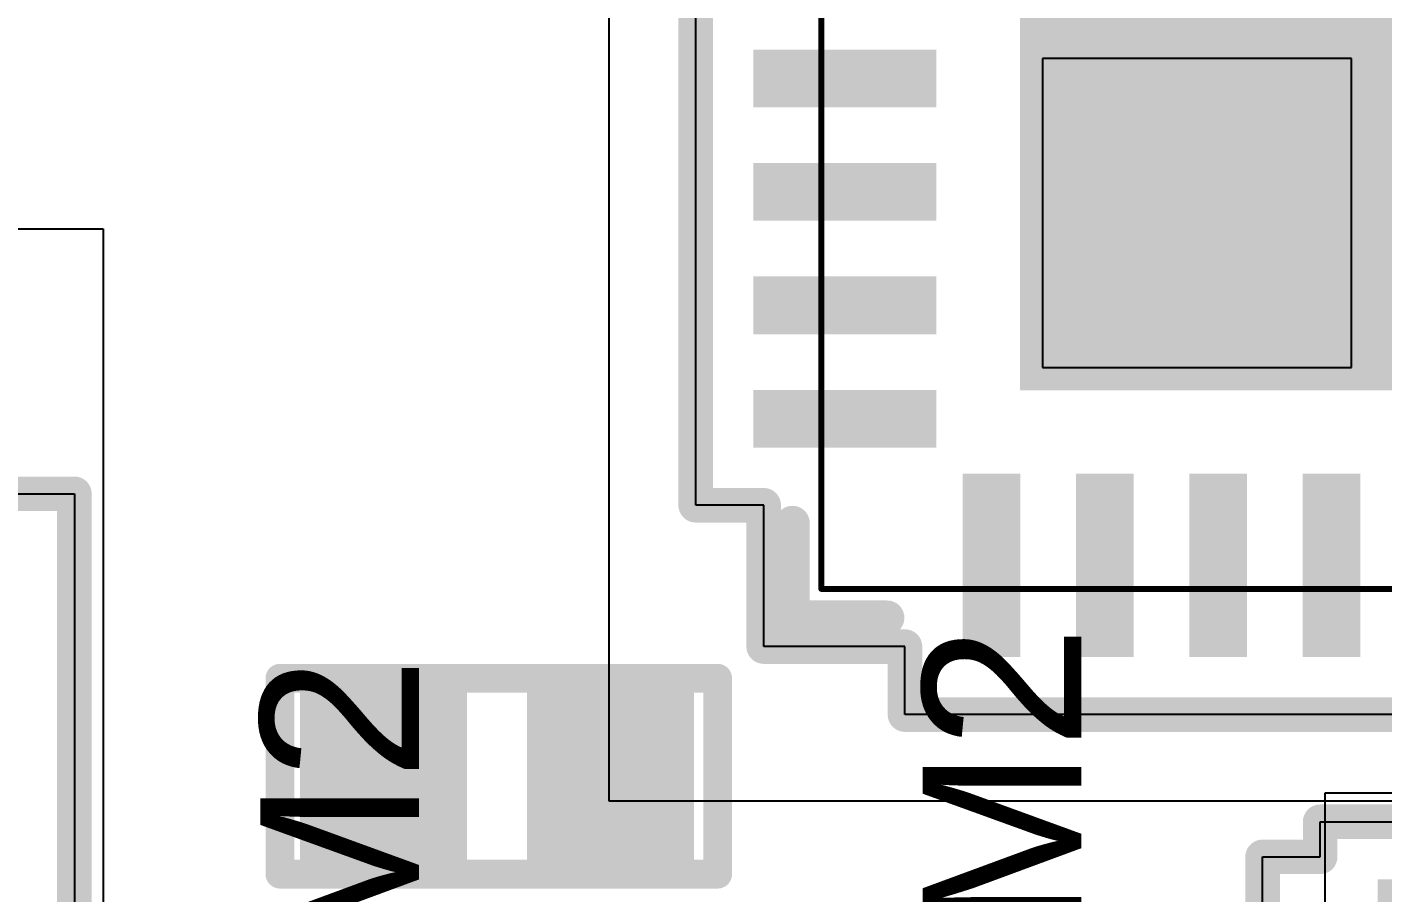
# Model space of a CAD drawing. Header units: inches. Extents: x -1.3 to 11.9, y -6.8 to 4.2.
# Drawn here: x 1.3646 to 1.6, y 0.8698 to 1.02 of the extents above; entities that cross this region are included whole.
import ezdxf

# ---------------------------------------------------------------- set-up
doc = ezdxf.new("R2010")
doc.units = ezdxf.units.IN
doc.header["$MEASUREMENT"] = 0
for name, color, linetype in [('AB', 56, 'Continuous'), ('ASSY_DWG_INFO', 56, 'Continuous'), ('Mechanical 13', 56, 'Continuous'), ('POT_INFO', 56, 'Continuous'), ('TOP', 1, 'Continuous'), ('Top Overlay', 2, 'Continuous'), ('Top Paste', 8, 'Continuous'), ('Top Solder', 216, 'Continuous')]:
    doc.layers.add(name, color=color, linetype=linetype)
doc.styles.add('Arial', font='', dxfattribs={"height": 0.2})
doc.styles.get('Arial').set_extended_font_data('Arial')

# ---------------------------------------------------------------- blocks, each defined once
blk = doc.blocks.new('SMD4_ECX_32_3_2_2_5_ECS_50')
at = {"layer": 'TOP'}
for points in [[(-0.05709, 0.07087), (-0.01378, 0.07087), (-0.01378, 0.01969), (-0.05709, 0.01969)], [(0.05709, 0.01969), (0.01378, 0.01969), (0.01378, 0.07087), (0.05709, 0.07087)], [(-0.05709, -0.01969), (-0.01378, -0.01969), (-0.01378, -0.07087), (-0.05709, -0.07087)], [(0.05709, -0.07087), (0.01378, -0.07087), (0.01378, -0.01969), (0.05709, -0.01969)]]:
    blk.add_hatch(color=1, dxfattribs=at).paths.add_polyline_path(points)
at = {"layer": 'Top Solder'}
for points in [[(-0.05709, 0.07087), (-0.01378, 0.07087), (-0.01378, 0.01969), (-0.05709, 0.01969)], [(0.05709, 0.01969), (0.01378, 0.01969), (0.01378, 0.07087), (0.05709, 0.07087)], [(-0.05709, -0.01969), (-0.01378, -0.01969), (-0.01378, -0.07087), (-0.05709, -0.07087)], [(0.05709, -0.07087), (0.01378, -0.07087), (0.01378, -0.01969), (0.05709, -0.01969)]]:
    blk.add_hatch(color=216, dxfattribs=at).paths.add_polyline_path(points)
at = {"layer": 'AB'}
for p, q in [((-0.07209, -0.08), (-0.07209, 0.08)), ((-0.07209, 0.08), (0.07209, 0.08)), ((0.07209, 0.08), (0.07209, -0.08)), ((0.07209, -0.08), (-0.07209, -0.08))]:
    blk.add_line(p, q, dxfattribs=at)
at = {"layer": 'Mechanical 13'}
for points, format in [([(-0.051, 0.065, 0.001, 0.001, 0), (-0.051, -0.065, 0.001, 0.001, 0)], "xyseb"), ([(-0.051, 0.065, 0.001, 0.001, 0), (0.051, 0.065, 0.001, 0.001, 0)], "xyseb"), ([(0.012, 0.065, -1), (-0.012, 0.065)], "xyb"), ([(0.051, 0.065, 0.001, 0.001, 0), (0.051, -0.065, 0.001, 0.001, 0)], "xyseb"), ([(-0.051, -0.065, 0.001, 0.001, 0), (0.051, -0.065, 0.001, 0.001, 0)], "xyseb")]:
    blk.add_lwpolyline(points, format=format, dxfattribs=at)
for points, format in [([(-0.05125, 0.065, 0.0005, 0.0005, 1), (-0.05075, 0.065, 0.0005, 0.0005, 1)], "xyseb"), ([(-0.05125, 0.065, 0.0005, 0.0005, 1), (-0.05075, 0.065, 0.0005, 0.0005, 1)], "xyseb"), ([(-0.012, 0.065, 1), (-0.012, 0.065, 1)], "xyb"), ([(0.012, 0.065, 1), (0.012, 0.065, 1)], "xyb"), ([(0.05075, 0.065, 0.0005, 0.0005, 1), (0.05125, 0.065, 0.0005, 0.0005, 1)], "xyseb"), ([(0.05075, 0.065, 0.0005, 0.0005, 1), (0.05125, 0.065, 0.0005, 0.0005, 1)], "xyseb"), ([(-0.01078, 0.04528, 1), (-0.01678, 0.04528, 1)], "xyb"), ([(-0.01678, 0.04528, 1), (-0.01678, 0.04528, 1)], "xyb"), ([(-0.01078, 0.04528, 1), (-0.01078, 0.04528, 1)], "xyb"), ([(-0.05125, -0.065, 0.0005, 0.0005, 1), (-0.05075, -0.065, 0.0005, 0.0005, 1)], "xyseb"), ([(-0.05125, -0.065, 0.0005, 0.0005, 1), (-0.05075, -0.065, 0.0005, 0.0005, 1)], "xyseb"), ([(0.05075, -0.065, 0.0005, 0.0005, 1), (0.05125, -0.065, 0.0005, 0.0005, 1)], "xyseb"), ([(0.05075, -0.065, 0.0005, 0.0005, 1), (0.05125, -0.065, 0.0005, 0.0005, 1)], "xyseb")]:
    blk.add_lwpolyline(points, format=format, close=True, dxfattribs=at)
at = {"layer": 'POT_INFO'}
for p, q in [((-0.061, 0.08087), (-0.061, 0.09087)), ((-0.061, 0.09087), (0.061, 0.09087)), ((0.061, 0.09087), (0.061, 0.08087)), ((-0.06709, -0.08087), (-0.06709, 0.08087)), ((-0.06709, 0.08087), (-0.061, 0.08087)), ((0.061, 0.08087), (0.06709, 0.08087)), ((0.06709, 0.08087), (0.06709, -0.08087)), ((-0.061, -0.08087), (-0.06709, -0.08087)), ((-0.061, -0.08087), (-0.061, -0.08087)), ((0.061, -0.08087), (-0.061, -0.08087)), ((0.06709, -0.08087), (0.061, -0.08087)), ((0.061, -0.08087), (0.061, -0.08087))]:
    blk.add_line(p, q, dxfattribs=at)
for points in [[(-0.061, 0.09087, 0.006, 0.006, 0), (0.061, 0.09087, 0.006, 0.006, 0)], [(-0.061, 0.09087, 0.006, 0.006, 0), (-0.061, 0.08087, 0.006, 0.006, 0)], [(0.061, 0.09087, 0.006, 0.006, 0), (0.061, 0.08087, 0.006, 0.006, 0)], [(-0.06709, 0.08087, 0.006, 0.006, 0), (-0.061, 0.08087, 0.006, 0.006, 0)], [(-0.06709, 0.08087, 0.006, 0.006, 0), (-0.06709, -0.08087, 0.006, 0.006, 0)], [(0.061, 0.08087, 0.006, 0.006, 0), (0.06709, 0.08087, 0.006, 0.006, 0)], [(0.06709, 0.08087, 0.006, 0.006, 0), (0.06709, -0.08087, 0.006, 0.006, 0)], [(-0.06709, -0.08087, 0.006, 0.006, 0), (-0.061, -0.08087, 0.006, 0.006, 0)], [(-0.061, -0.08087, 0.006, 0.006, 0), (0.061, -0.08087, 0.006, 0.006, 0)], [(0.061, -0.08087, 0.006, 0.006, 0), (0.06709, -0.08087, 0.006, 0.006, 0)]]:
    blk.add_lwpolyline(points, format="xyseb", dxfattribs=at)
for points in [[(-0.0625, 0.09087, 0.003, 0.003, 1), (-0.0595, 0.09087, 0.003, 0.003, 1)], [(-0.0625, 0.09087, 0.003, 0.003, 1), (-0.0595, 0.09087, 0.003, 0.003, 1)], [(0.0595, 0.09087, 0.003, 0.003, 1), (0.0625, 0.09087, 0.003, 0.003, 1)], [(0.0595, 0.09087, 0.003, 0.003, 1), (0.0625, 0.09087, 0.003, 0.003, 1)], [(-0.06859, 0.08087, 0.003, 0.003, 1), (-0.06559, 0.08087, 0.003, 0.003, 1)], [(-0.06859, 0.08087, 0.003, 0.003, 1), (-0.06559, 0.08087, 0.003, 0.003, 1)], [(-0.0625, 0.08087, 0.003, 0.003, 1), (-0.0595, 0.08087, 0.003, 0.003, 1)], [(-0.0625, 0.08087, 0.003, 0.003, 1), (-0.0595, 0.08087, 0.003, 0.003, 1)], [(0.0595, 0.08087, 0.003, 0.003, 1), (0.0625, 0.08087, 0.003, 0.003, 1)], [(0.0595, 0.08087, 0.003, 0.003, 1), (0.0625, 0.08087, 0.003, 0.003, 1)], [(0.06559, 0.08087, 0.003, 0.003, 1), (0.06859, 0.08087, 0.003, 0.003, 1)], [(0.06559, 0.08087, 0.003, 0.003, 1), (0.06859, 0.08087, 0.003, 0.003, 1)], [(-0.06859, -0.08087, 0.003, 0.003, 1), (-0.06559, -0.08087, 0.003, 0.003, 1)], [(-0.06859, -0.08087, 0.003, 0.003, 1), (-0.06559, -0.08087, 0.003, 0.003, 1)], [(-0.0625, -0.08087, 0.003, 0.003, 1), (-0.0595, -0.08087, 0.003, 0.003, 1)], [(-0.0625, -0.08087, 0.003, 0.003, 1), (-0.0595, -0.08087, 0.003, 0.003, 1)], [(0.0595, -0.08087, 0.003, 0.003, 1), (0.0625, -0.08087, 0.003, 0.003, 1)], [(0.0595, -0.08087, 0.003, 0.003, 1), (0.0625, -0.08087, 0.003, 0.003, 1)], [(0.06559, -0.08087, 0.003, 0.003, 1), (0.06859, -0.08087, 0.003, 0.003, 1)], [(0.06559, -0.08087, 0.003, 0.003, 1), (0.06859, -0.08087, 0.003, 0.003, 1)]]:
    blk.add_lwpolyline(points, format="xyseb", close=True, dxfattribs=at)
at = {"layer": 'Top Overlay'}
for points in [[(-0.12302, 0.04528, 0.006, 0.006, 1), (-0.13302, 0.04528, 0.006, 0.006, 1)], [(-0.13452, 0.04528, 0.003, 0.003, 1), (-0.13152, 0.04528, 0.003, 0.003, 1)], [(-0.12452, 0.04528, 0.003, 0.003, 1), (-0.12152, 0.04528, 0.003, 0.003, 1)], [(-0.0575, 0.00659, 0.003, 0.003, 1), (-0.0545, 0.00659, 0.003, 0.003, 1)], [(0.0545, 0.00659, 0.003, 0.003, 1), (0.0575, 0.00659, 0.003, 0.003, 1)], [(-0.0575, -0.00659, 0.003, 0.003, 1), (-0.0545, -0.00659, 0.003, 0.003, 1)], [(0.0545, -0.00659, 0.003, 0.003, 1), (0.0575, -0.00659, 0.003, 0.003, 1)]]:
    blk.add_lwpolyline(points, format="xyseb", close=True, dxfattribs=at)
for points in [[(-0.056, 0.00659, 0.006, 0.006, 0), (-0.056, -0.00659, 0.006, 0.006, 0)], [(0.056, 0.00659, 0.006, 0.006, 0), (0.056, -0.00659, 0.006, 0.006, 0)]]:
    blk.add_lwpolyline(points, format="xyseb", dxfattribs=at)
at = {"layer": 'Top Paste'}
for p, q in [((-0.03543, 0.04921), (-0.03543, 0.04921)), ((-0.03543, 0.04921), (-0.03543, 0.04134)), ((-0.03543, 0.04134), (-0.03543, 0.04921)), ((0.03543, 0.04134), (0.03543, 0.04921)), ((0.03543, 0.04921), (0.03543, 0.04921)), ((0.03543, 0.04921), (0.03543, 0.04134)), ((-0.03543, 0.04134), (-0.03543, 0.04134)), ((0.03543, 0.04134), (0.03543, 0.04134)), ((-0.03543, -0.04134), (-0.03543, -0.04134)), ((-0.03543, -0.04134), (-0.03543, -0.04921)), ((-0.03543, -0.04921), (-0.03543, -0.04134)), ((0.03543, -0.04921), (0.03543, -0.04134)), ((0.03543, -0.04134), (0.03543, -0.04134)), ((0.03543, -0.04134), (0.03543, -0.04921)), ((-0.03543, -0.04921), (-0.03543, -0.04921)), ((0.03543, -0.04921), (0.03543, -0.04921))]:
    blk.add_line(p, q, dxfattribs=at)
blk = doc.blocks.new('R0402_71')
at = {"layer": 'TOP'}
for points in [[(-0.006, 0.0125), (-0.006, -0.0125), (-0.031, -0.0125), (-0.031, 0.0125)], [(0.0334, 0.0125), (0.0334, -0.0125), (0.0084, -0.0125), (0.0084, 0.0125)]]:
    blk.add_hatch(color=1, dxfattribs=at).paths.add_polyline_path(points)
at = {"layer": 'Top Paste'}
for points in [[(-0.006, 0.0125), (-0.006, -0.0125), (-0.031, -0.0125), (-0.031, 0.0125)], [(0.0334, 0.0125), (0.0334, -0.0125), (0.0084, -0.0125), (0.0084, 0.0125)]]:
    blk.add_hatch(color=8, dxfattribs=at).paths.add_polyline_path(points)
at = {"layer": 'Top Solder'}
for points in [[(-0.004, 0.0145), (-0.004, -0.0145), (-0.033, -0.0145), (-0.033, 0.0145)], [(0.0354, 0.0145), (0.0354, -0.0145), (0.0064, -0.0145), (0.0064, 0.0145)]]:
    blk.add_hatch(color=216, dxfattribs=at).paths.add_polyline_path(points)
at = {"layer": 'ASSY_DWG_INFO'}
for points in [[(-0.0365, 0.017, 0.005, 0.005, 0), (0.0395, 0.017, 0.005, 0.005, 0)], [(-0.0365, -0.017, 0.005, 0.005, 0), (-0.0365, 0.017, 0.005, 0.005, 0)], [(0.0395, -0.017, 0.005, 0.005, 0), (0.0395, 0.017, 0.005, 0.005, 0)], [(-0.0365, -0.017, 0.005, 0.005, 0), (0.0395, -0.017, 0.005, 0.005, 0)]]:
    blk.add_lwpolyline(points, format="xyseb", dxfattribs=at)
for points in [[(-0.03775, 0.017, 0.0025, 0.0025, 1), (-0.03525, 0.017, 0.0025, 0.0025, 1)], [(-0.03775, 0.017, 0.0025, 0.0025, 1), (-0.03525, 0.017, 0.0025, 0.0025, 1)], [(0.03825, 0.017, 0.0025, 0.0025, 1), (0.04075, 0.017, 0.0025, 0.0025, 1)], [(0.03825, 0.017, 0.0025, 0.0025, 1), (0.04075, 0.017, 0.0025, 0.0025, 1)], [(-0.03775, -0.017, 0.0025, 0.0025, 1), (-0.03525, -0.017, 0.0025, 0.0025, 1)], [(-0.03775, -0.017, 0.0025, 0.0025, 1), (-0.03525, -0.017, 0.0025, 0.0025, 1)], [(0.03825, -0.017, 0.0025, 0.0025, 1), (0.04075, -0.017, 0.0025, 0.0025, 1)], [(0.03825, -0.017, 0.0025, 0.0025, 1), (0.04075, -0.017, 0.0025, 0.0025, 1)]]:
    blk.add_lwpolyline(points, format="xyseb", close=True, dxfattribs=at)
at = {"layer": 'Top Overlay'}
for points in [[(-0.0365, -0.017, 0.005, 0.005, 0), (-0.0365, 0.017, 0.005, 0.005, 0)], [(-0.0365, 0.017, 0.005, 0.005, 0), (0.0365, 0.017, 0.005, 0.005, 0)], [(0.0365, 0.017, 0.005, 0.005, 0), (0.0395, 0.017, 0.005, 0.005, 0)], [(0.0395, -0.017, 0.005, 0.005, 0), (0.0395, 0.017, 0.005, 0.005, 0)], [(-0.0365, -0.017, 0.005, 0.005, 0), (0.0395, -0.017, 0.005, 0.005, 0)]]:
    blk.add_lwpolyline(points, format="xyseb", dxfattribs=at)
for points in [[(-0.03775, 0.017, 0.0025, 0.0025, 1), (-0.03525, 0.017, 0.0025, 0.0025, 1)], [(-0.03775, 0.017, 0.0025, 0.0025, 1), (-0.03525, 0.017, 0.0025, 0.0025, 1)], [(0.03525, 0.017, 0.0025, 0.0025, 1), (0.03775, 0.017, 0.0025, 0.0025, 1)], [(0.03525, 0.017, 0.0025, 0.0025, 1), (0.03775, 0.017, 0.0025, 0.0025, 1)], [(0.03825, 0.017, 0.0025, 0.0025, 1), (0.04075, 0.017, 0.0025, 0.0025, 1)], [(0.03825, 0.017, 0.0025, 0.0025, 1), (0.04075, 0.017, 0.0025, 0.0025, 1)], [(-0.03775, -0.017, 0.0025, 0.0025, 1), (-0.03525, -0.017, 0.0025, 0.0025, 1)], [(-0.03775, -0.017, 0.0025, 0.0025, 1), (-0.03525, -0.017, 0.0025, 0.0025, 1)], [(0.03825, -0.017, 0.0025, 0.0025, 1), (0.04075, -0.017, 0.0025, 0.0025, 1)], [(0.03825, -0.017, 0.0025, 0.0025, 1), (0.04075, -0.017, 0.0025, 0.0025, 1)]]:
    blk.add_lwpolyline(points, format="xyseb", close=True, dxfattribs=at)
blk = doc.blocks.new('CD542_MNC_336')
at = {"layer": 'AB'}
for p, q in [((-0.16281, -0.17), (-0.16281, 0.17)), ((0.16281, -0.17), (-0.16281, -0.17))]:
    blk.add_line(p, q, dxfattribs=at)
at = {"layer": 'POT_INFO'}
for p, q in [((-0.15781, -0.12402), (-0.15781, 0.12402)), ((-0.12, -0.12402), (-0.15781, -0.12402))]:
    blk.add_line(p, q, dxfattribs=at)
for points in [[(-0.15781, 0.12402, 0.006, 0.006, 0), (-0.15781, -0.12402, 0.006, 0.006, 0)], [(-0.12, -0.12402, 0.006, 0.006, 0), (-0.15781, -0.12402, 0.006, 0.006, 0)]]:
    blk.add_lwpolyline(points, format="xyseb", dxfattribs=at)
blk.add_lwpolyline([(-0.15931, -0.12402, 0.003, 0.003, 1), (-0.15631, -0.12402, 0.003, 0.003, 1)], format="xyseb", close=True, dxfattribs=at)
blk.add_lwpolyline([(-0.15931, -0.12402, 0.003, 0.003, 1), (-0.15631, -0.12402, 0.003, 0.003, 1)], format="xyseb", close=True, dxfattribs=at)
blk = doc.blocks.new('CP_56_1_ADI_344')
at = {"layer": 'TOP'}
for points in [[(-0.123, 0.123), (0.123, 0.123), (0.123, -0.123), (-0.123, -0.123)], [(-0.1375, -0.06388), (-0.1375, -0.07391), (-0.16931, -0.07391), (-0.16931, -0.06388)], [(-0.1375, -0.08357), (-0.1375, -0.0936), (-0.16931, -0.0936), (-0.16931, -0.08357)], [(-0.1375, -0.10325), (-0.1375, -0.11328), (-0.16931, -0.11328), (-0.16931, -0.10325)], [(-0.1375, -0.12294), (-0.1375, -0.13297), (-0.16931, -0.13297), (-0.16931, -0.12294)], [(-0.12294, -0.16931), (-0.13297, -0.16931), (-0.13297, -0.1375), (-0.12294, -0.1375)], [(-0.10325, -0.16931), (-0.11328, -0.16931), (-0.11328, -0.1375), (-0.10325, -0.1375)], [(-0.08357, -0.16931), (-0.0936, -0.16931), (-0.0936, -0.1375), (-0.08357, -0.1375)], [(-0.06388, -0.16931), (-0.07391, -0.16931), (-0.07391, -0.1375), (-0.06388, -0.1375)]]:
    blk.add_hatch(color=1, dxfattribs=at).paths.add_polyline_path(points)
at = {"layer": 'Top Paste'}
for points in [[(-0.1375, -0.06388), (-0.1375, -0.07391), (-0.16931, -0.07391), (-0.16931, -0.06388)], [(-0.1375, -0.08357), (-0.1375, -0.0936), (-0.16931, -0.0936), (-0.16931, -0.08357)], [(-0.1375, -0.10325), (-0.1375, -0.11328), (-0.16931, -0.11328), (-0.16931, -0.10325)], [(-0.1375, -0.12294), (-0.1375, -0.13297), (-0.16931, -0.13297), (-0.16931, -0.12294)], [(-0.12294, -0.16931), (-0.13297, -0.16931), (-0.13297, -0.1375), (-0.12294, -0.1375)], [(-0.10325, -0.16931), (-0.11328, -0.16931), (-0.11328, -0.1375), (-0.10325, -0.1375)], [(-0.08357, -0.16931), (-0.0936, -0.16931), (-0.0936, -0.1375), (-0.08357, -0.1375)], [(-0.06388, -0.16931), (-0.07391, -0.16931), (-0.07391, -0.1375), (-0.06388, -0.1375)]]:
    blk.add_hatch(color=8, dxfattribs=at).paths.add_polyline_path(points)
at = {"layer": 'Top Solder'}
for points in [[(-0.123, 0.123), (0.123, 0.123), (0.123, -0.123), (-0.123, -0.123)], [(-0.1375, -0.06388), (-0.1375, -0.07391), (-0.16931, -0.07391), (-0.16931, -0.06388)], [(-0.1375, -0.08357), (-0.1375, -0.0936), (-0.16931, -0.0936), (-0.16931, -0.08357)], [(-0.1375, -0.10325), (-0.1375, -0.11328), (-0.16931, -0.11328), (-0.16931, -0.10325)], [(-0.1375, -0.12294), (-0.1375, -0.13297), (-0.16931, -0.13297), (-0.16931, -0.12294)], [(-0.12294, -0.16931), (-0.13297, -0.16931), (-0.13297, -0.1375), (-0.12294, -0.1375)], [(-0.10325, -0.16931), (-0.11328, -0.16931), (-0.11328, -0.1375), (-0.10325, -0.1375)], [(-0.08357, -0.16931), (-0.0936, -0.16931), (-0.0936, -0.1375), (-0.08357, -0.1375)], [(-0.06388, -0.16931), (-0.07391, -0.16931), (-0.07391, -0.1375), (-0.06388, -0.1375)]]:
    blk.add_hatch(color=216, dxfattribs=at).paths.add_polyline_path(points)
at = {"layer": 'AB'}
for p, q in [((-0.19431, -0.19431), (-0.19431, 0.19431)), ((0.19431, -0.19431), (-0.19431, -0.19431))]:
    blk.add_line(p, q, dxfattribs=at)
at = {"layer": 'Mechanical 13'}
for points in [[(-0.1575, -0.1575, 0.001, 0.001, 0), (-0.1575, 0.1575, 0.001, 0.001, 0)], [(-0.1575, -0.0749, 0.001, 0.001, 0), (-0.1575, -0.0629, 0.001, 0.001, 0)], [(-0.1575, -0.0749, 0.001, 0.001, 0), (-0.1575, -0.0629, 0.001, 0.001, 0)], [(-0.1575, -0.09458, 0.001, 0.001, 0), (-0.1575, -0.08258, 0.001, 0.001, 0)], [(-0.1575, -0.09458, 0.001, 0.001, 0), (-0.1575, -0.08258, 0.001, 0.001, 0)], [(-0.1575, -0.11427, 0.001, 0.001, 0), (-0.1575, -0.10227, 0.001, 0.001, 0)], [(-0.1575, -0.11427, 0.001, 0.001, 0), (-0.1575, -0.10227, 0.001, 0.001, 0)], [(-0.1575, -0.13395, 0.001, 0.001, 0), (-0.1575, -0.12195, 0.001, 0.001, 0)], [(-0.1575, -0.13395, 0.001, 0.001, 0), (-0.1575, -0.12195, 0.001, 0.001, 0)], [(-0.1575, -0.1575, 0.001, 0.001, 0), (0.1575, -0.1575, 0.001, 0.001, 0)], [(-0.13395, -0.1575, 0.001, 0.001, 0), (-0.12195, -0.1575, 0.001, 0.001, 0)], [(-0.13395, -0.1575, 0.001, 0.001, 0), (-0.12195, -0.1575, 0.001, 0.001, 0)], [(-0.11427, -0.1575, 0.001, 0.001, 0), (-0.10227, -0.1575, 0.001, 0.001, 0)], [(-0.11427, -0.1575, 0.001, 0.001, 0), (-0.10227, -0.1575, 0.001, 0.001, 0)], [(-0.09458, -0.1575, 0.001, 0.001, 0), (-0.08258, -0.1575, 0.001, 0.001, 0)], [(-0.09458, -0.1575, 0.001, 0.001, 0), (-0.08258, -0.1575, 0.001, 0.001, 0)], [(-0.0749, -0.1575, 0.001, 0.001, 0), (-0.0629, -0.1575, 0.001, 0.001, 0)], [(-0.0749, -0.1575, 0.001, 0.001, 0), (-0.0629, -0.1575, 0.001, 0.001, 0)]]:
    blk.add_lwpolyline(points, format="xyseb", dxfattribs=at)
for points in [[(-0.15775, -0.0629, 0.0005, 0.0005, 1), (-0.15725, -0.0629, 0.0005, 0.0005, 1)], [(-0.15775, -0.0629, 0.0005, 0.0005, 1), (-0.15725, -0.0629, 0.0005, 0.0005, 1)], [(-0.15775, -0.0749, 0.0005, 0.0005, 1), (-0.15725, -0.0749, 0.0005, 0.0005, 1)], [(-0.15775, -0.0749, 0.0005, 0.0005, 1), (-0.15725, -0.0749, 0.0005, 0.0005, 1)], [(-0.15775, -0.08258, 0.0005, 0.0005, 1), (-0.15725, -0.08258, 0.0005, 0.0005, 1)], [(-0.15775, -0.08258, 0.0005, 0.0005, 1), (-0.15725, -0.08258, 0.0005, 0.0005, 1)], [(-0.15775, -0.09458, 0.0005, 0.0005, 1), (-0.15725, -0.09458, 0.0005, 0.0005, 1)], [(-0.15775, -0.09458, 0.0005, 0.0005, 1), (-0.15725, -0.09458, 0.0005, 0.0005, 1)], [(-0.15775, -0.10227, 0.0005, 0.0005, 1), (-0.15725, -0.10227, 0.0005, 0.0005, 1)], [(-0.15775, -0.10227, 0.0005, 0.0005, 1), (-0.15725, -0.10227, 0.0005, 0.0005, 1)], [(-0.15775, -0.11427, 0.0005, 0.0005, 1), (-0.15725, -0.11427, 0.0005, 0.0005, 1)], [(-0.15775, -0.11427, 0.0005, 0.0005, 1), (-0.15725, -0.11427, 0.0005, 0.0005, 1)], [(-0.15775, -0.12195, 0.0005, 0.0005, 1), (-0.15725, -0.12195, 0.0005, 0.0005, 1)], [(-0.15775, -0.12195, 0.0005, 0.0005, 1), (-0.15725, -0.12195, 0.0005, 0.0005, 1)], [(-0.15775, -0.13395, 0.0005, 0.0005, 1), (-0.15725, -0.13395, 0.0005, 0.0005, 1)], [(-0.15775, -0.13395, 0.0005, 0.0005, 1), (-0.15725, -0.13395, 0.0005, 0.0005, 1)], [(-0.15775, -0.1575, 0.0005, 0.0005, 1), (-0.15725, -0.1575, 0.0005, 0.0005, 1)], [(-0.15775, -0.1575, 0.0005, 0.0005, 1), (-0.15725, -0.1575, 0.0005, 0.0005, 1)], [(-0.1342, -0.1575, 0.0005, 0.0005, 1), (-0.1337, -0.1575, 0.0005, 0.0005, 1)], [(-0.1342, -0.1575, 0.0005, 0.0005, 1), (-0.1337, -0.1575, 0.0005, 0.0005, 1)], [(-0.1222, -0.1575, 0.0005, 0.0005, 1), (-0.1217, -0.1575, 0.0005, 0.0005, 1)], [(-0.1222, -0.1575, 0.0005, 0.0005, 1), (-0.1217, -0.1575, 0.0005, 0.0005, 1)], [(-0.11452, -0.1575, 0.0005, 0.0005, 1), (-0.11402, -0.1575, 0.0005, 0.0005, 1)], [(-0.11452, -0.1575, 0.0005, 0.0005, 1), (-0.11402, -0.1575, 0.0005, 0.0005, 1)], [(-0.10252, -0.1575, 0.0005, 0.0005, 1), (-0.10202, -0.1575, 0.0005, 0.0005, 1)], [(-0.10252, -0.1575, 0.0005, 0.0005, 1), (-0.10202, -0.1575, 0.0005, 0.0005, 1)], [(-0.09483, -0.1575, 0.0005, 0.0005, 1), (-0.09433, -0.1575, 0.0005, 0.0005, 1)], [(-0.09483, -0.1575, 0.0005, 0.0005, 1), (-0.09433, -0.1575, 0.0005, 0.0005, 1)], [(-0.08283, -0.1575, 0.0005, 0.0005, 1), (-0.08233, -0.1575, 0.0005, 0.0005, 1)], [(-0.08283, -0.1575, 0.0005, 0.0005, 1), (-0.08233, -0.1575, 0.0005, 0.0005, 1)], [(-0.07515, -0.1575, 0.0005, 0.0005, 1), (-0.07465, -0.1575, 0.0005, 0.0005, 1)], [(-0.07515, -0.1575, 0.0005, 0.0005, 1), (-0.07465, -0.1575, 0.0005, 0.0005, 1)], [(-0.06315, -0.1575, 0.0005, 0.0005, 1), (-0.06265, -0.1575, 0.0005, 0.0005, 1)], [(-0.06315, -0.1575, 0.0005, 0.0005, 1), (-0.06265, -0.1575, 0.0005, 0.0005, 1)]]:
    blk.add_lwpolyline(points, format="xyseb", close=True, dxfattribs=at)
at = {"layer": 'POT_INFO'}
for p, q in [((-0.17931, -0.14297), (-0.17931, 0.14297)), ((-0.1675, -0.14297), (-0.17931, -0.14297)), ((-0.1675, -0.1675), (-0.1675, -0.14297)), ((-0.14297, -0.1675), (-0.1675, -0.1675)), ((-0.14297, -0.17931), (-0.14297, -0.1675)), ((0.14297, -0.17931), (-0.14297, -0.17931))]:
    blk.add_line(p, q, dxfattribs=at)
for points in [[(-0.17931, -0.14297, 0.006, 0.006, 0), (-0.17931, 0.14297, 0.006, 0.006, 0)], [(-0.17931, -0.14297, 0.006, 0.006, 0), (-0.1675, -0.14297, 0.006, 0.006, 0)], [(-0.1675, -0.1675, 0.006, 0.006, 0), (-0.1675, -0.14297, 0.006, 0.006, 0)], [(-0.1675, -0.1675, 0.006, 0.006, 0), (-0.14297, -0.1675, 0.006, 0.006, 0)], [(-0.14297, -0.17931, 0.006, 0.006, 0), (-0.14297, -0.1675, 0.006, 0.006, 0)], [(-0.14297, -0.17931, 0.006, 0.006, 0), (0.14297, -0.17931, 0.006, 0.006, 0)]]:
    blk.add_lwpolyline(points, format="xyseb", dxfattribs=at)
for points in [[(-0.18081, -0.14297, 0.003, 0.003, 1), (-0.17781, -0.14297, 0.003, 0.003, 1)], [(-0.18081, -0.14297, 0.003, 0.003, 1), (-0.17781, -0.14297, 0.003, 0.003, 1)], [(-0.169, -0.14297, 0.003, 0.003, 1), (-0.166, -0.14297, 0.003, 0.003, 1)], [(-0.169, -0.14297, 0.003, 0.003, 1), (-0.166, -0.14297, 0.003, 0.003, 1)], [(-0.169, -0.1675, 0.003, 0.003, 1), (-0.166, -0.1675, 0.003, 0.003, 1)], [(-0.169, -0.1675, 0.003, 0.003, 1), (-0.166, -0.1675, 0.003, 0.003, 1)], [(-0.14447, -0.1675, 0.003, 0.003, 1), (-0.14147, -0.1675, 0.003, 0.003, 1)], [(-0.14447, -0.1675, 0.003, 0.003, 1), (-0.14147, -0.1675, 0.003, 0.003, 1)], [(-0.14447, -0.17931, 0.003, 0.003, 1), (-0.14147, -0.17931, 0.003, 0.003, 1)], [(-0.14447, -0.17931, 0.003, 0.003, 1), (-0.14147, -0.17931, 0.003, 0.003, 1)]]:
    blk.add_lwpolyline(points, format="xyseb", close=True, dxfattribs=at)
at = {"layer": 'Top Overlay'}
for points in [[(-0.1625, -0.1625, 0.006, 0.006, 0), (-0.1625, -0.14607, 0.006, 0.006, 0)], [(-0.1625, -0.1625, 0.006, 0.006, 0), (-0.14607, -0.1625, 0.006, 0.006, 0)]]:
    blk.add_lwpolyline(points, format="xyseb", dxfattribs=at)
for points in [[(-0.164, -0.14607, 0.003, 0.003, 1), (-0.161, -0.14607, 0.003, 0.003, 1)], [(-0.164, -0.1625, 0.003, 0.003, 1), (-0.161, -0.1625, 0.003, 0.003, 1)], [(-0.164, -0.1625, 0.003, 0.003, 1), (-0.161, -0.1625, 0.003, 0.003, 1)], [(-0.14757, -0.1625, 0.003, 0.003, 1), (-0.14457, -0.1625, 0.003, 0.003, 1)]]:
    blk.add_lwpolyline(points, format="xyseb", close=True, dxfattribs=at)
at = {"layer": 'Top Paste'}
for p, q in [((-0.06544, -0.06544), (-0.11906, -0.06544)), ((-0.11906, -0.06544), (-0.11906, -0.11906)), ((-0.06544, -0.11906), (-0.06544, -0.06544)), ((-0.11906, -0.11906), (-0.06544, -0.11906))]:
    blk.add_line(p, q, dxfattribs=at)

msp = doc.modelspace()

# ---------------------------------------------------------------- block references
for name, p in [('CP_56_1_ADI_344', (1.66, 1.08)), ('R0402_71', (1.445, 0.89))]:
    msp.add_blockref(name, p)
for name, p, rotation in [('CD542_MNC_336', (1.215, 0.815), 180), ('SMD4_ECX_32_3_2_2_5_ECS_50', (1.67, 0.815), 90)]:
    msp.add_blockref(name, p, dxfattribs=dict(rotation=rotation))

# ---------------------------------------------------------------- texts
at = {"layer": 'Top Overlay', "style": 'Arial'}
for s, p in [('R9_M2', (1.54764, 0.79205)), ('R34_M2', (1.43264, 0.76522))]:
    msp.add_text(s, height=0.027559, rotation=90, dxfattribs=at).set_placement(p)

doc.saveas('drawing.dxf')
